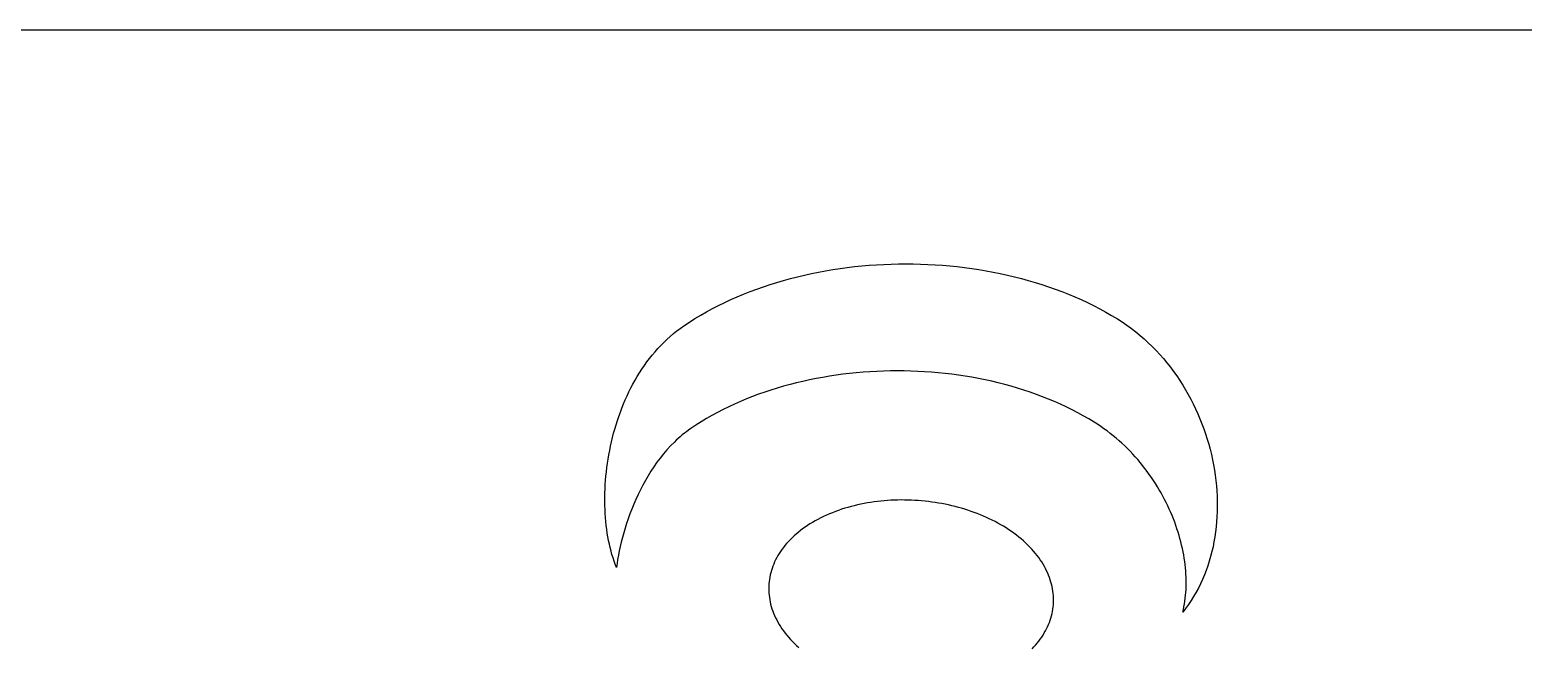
# Model space of a CAD drawing. Extents: x 2.6 to 83.9, y 63.6 to 86.7.
# Drawn here: x 27.87 to 36.74, y 82.98 to 86.65 of the extents above; entities that cross this region are included whole.
import ezdxf

# ---------------------------------------------------------------- set-up
doc = ezdxf.new("R2010")
doc.units = 0
doc.layers.add('IMPORT_-_LAMP', color=18, linetype='CONTINUOUS')

msp = doc.modelspace()

# ---------------------------------------------------------------- linework, layer by layer
at = {"layer": 'IMPORT_-_LAMP'}
for points in [[(22.8671, 75.651), (22.8671, 76.119), (2.6171, 76.119), (2.617, 78.951), (2.617, 83.351), (2.617, 86.183), (22.867, 86.183), (22.867, 86.651), (43.117, 86.651), (43.117, 86.183), (63.3669, 86.183), (63.3669, 86.651), (83.6169, 86.651), (83.617, 75.651), (63.367, 75.651), (63.367, 76.119), (43.1169, 76.119), (43.1169, 75.651)], [(34.7151, 83.1921), (34.719, 83.2081), (34.7225, 83.2244), (34.7256, 83.241), (34.7283, 83.2577), (34.7306, 83.2748), (34.7325, 83.292), (34.7339, 83.3095), (34.735, 83.3271), (34.7357, 83.345), (34.736, 83.363), (34.7359, 83.3812), (34.7354, 83.3995), (34.7346, 83.4181), (34.7333, 83.4367), (34.7316, 83.4555), (34.7295, 83.4744), (34.7271, 83.4934), (34.7242, 83.5125), (34.721, 83.5317), (34.7174, 83.551), (34.7134, 83.5703), (34.709, 83.5897), (34.7042, 83.6092), (34.6991, 83.6287), (34.6935, 83.6482), (34.6876, 83.6677), (34.6813, 83.6873), (34.6746, 83.7068), (34.6676, 83.7263), (34.6601, 83.7458), (34.6523, 83.7653), (34.6441, 83.7847), (34.6356, 83.8041), (34.6266, 83.8233), (34.6173, 83.8426), (34.6076, 83.8617), (34.5976, 83.8807), (34.5871, 83.8997), (34.5764, 83.9185), (34.5652, 83.9371), (34.5537, 83.9557), (34.5418, 83.9741), (34.5295, 83.9923), (34.5169, 84.0104), (34.5039, 84.0283), (34.4906, 84.046), (34.4769, 84.0635), (34.4628, 84.0807), (34.4484, 84.0978), (34.4336, 84.1146), (34.4185, 84.1312), (34.403, 84.1476), (34.3872, 84.1636), (34.371, 84.1795), (34.3544, 84.195), (34.3375, 84.2102), (34.3203, 84.2251), (34.3027, 84.2398), (34.2847, 84.254), (34.2664, 84.268), (34.2478, 84.2816), (34.2288, 84.2949), (34.2094, 84.3078), (34.1898, 84.3203), (34.1577, 84.3397), (34.1251, 84.3584), (34.092, 84.3765), (34.0583, 84.394), (34.0241, 84.4109), (33.9895, 84.4271), (33.9544, 84.4426), (33.9188, 84.4575), (33.8828, 84.4718), (33.8464, 84.4855), (33.8096, 84.4985), (33.7725, 84.5108), (33.7349, 84.5226), (33.6971, 84.5337), (33.6589, 84.5441), (33.6205, 84.5539), (33.5817, 84.5631), (33.5427, 84.5716), (33.5035, 84.5796), (33.464, 84.5868), (33.4244, 84.5935), (33.3845, 84.5995), (33.3445, 84.6048), (33.3043, 84.6096), (33.2641, 84.6137), (33.2237, 84.6171), (33.1832, 84.62), (33.1426, 84.6222), (33.102, 84.6237), (33.0614, 84.6247), (33.0207, 84.625), (32.9801, 84.6247), (32.9395, 84.6237), (32.8989, 84.6221), (32.8584, 84.6199), (32.8179, 84.617), (32.7776, 84.6135), (32.7374, 84.6094), (32.6973, 84.6047), (32.6574, 84.5993), (32.6176, 84.5933), (32.578, 84.5867), (32.5387, 84.5794), (32.4996, 84.5715), (32.4607, 84.563), (32.4221, 84.5539), (32.3838, 84.5441), (32.3458, 84.5337), (32.3081, 84.5227), (32.2707, 84.511), (32.2337, 84.4988), (32.1971, 84.4859), (32.161, 84.4723), (32.1252, 84.4582), (32.0898, 84.4434), (32.0549, 84.428), (32.0205, 84.412), (31.9866, 84.3953), (31.9532, 84.378), (31.9203, 84.3601), (31.888, 84.3416), (31.8563, 84.3225), (31.8251, 84.3027), (31.7945, 84.2823), (31.7816, 84.2733), (31.7689, 84.2639), (31.7565, 84.2543), (31.7442, 84.2444), (31.7321, 84.2343), (31.7203, 84.2239), (31.7086, 84.2132), (31.6972, 84.2023), (31.6749, 84.1799), (31.6535, 84.1565), (31.6328, 84.1324), (31.6129, 84.1075), (31.5938, 84.082), (31.5755, 84.0559), (31.558, 84.0292), (31.5412, 84.002), (31.5252, 83.9744), (31.5099, 83.9465), (31.4954, 83.9183), (31.4816, 83.8899), (31.4685, 83.8613), (31.4561, 83.8327), (31.4444, 83.804), (31.4335, 83.7754), (31.4232, 83.7468), (31.4136, 83.7184), (31.4047, 83.6903), (31.3964, 83.6625), (31.3888, 83.635), (31.3819, 83.6079), (31.3756, 83.5813), (31.3699, 83.5553), (31.3649, 83.5299), (31.3605, 83.5052), (31.3567, 83.4813), (31.3535, 83.4581), (31.3535, 83.4581), (31.3463, 83.4764), (31.3395, 83.4953), (31.333, 83.5146), (31.327, 83.5344), (31.3214, 83.5546), (31.3161, 83.5753), (31.3112, 83.5963), (31.3068, 83.6178), (31.3027, 83.6396), (31.2991, 83.6618), (31.2958, 83.6844), (31.293, 83.7072), (31.2905, 83.7304), (31.2885, 83.7538), (31.2869, 83.7775), (31.2857, 83.8014), (31.2849, 83.8256), (31.2845, 83.85), (31.2845, 83.8746), (31.285, 83.8993), (31.2859, 83.9243), (31.2872, 83.9493), (31.2889, 83.9745), (31.2911, 83.9998), (31.2937, 84.0252), (31.2967, 84.0506), (31.3002, 84.0761), (31.3041, 84.1016), (31.3085, 84.1272), (31.3133, 84.1527), (31.3185, 84.1782), (31.3242, 84.2037), (31.3303, 84.2292), (31.3369, 84.2545), (31.3439, 84.2798), (31.3514, 84.3049), (31.3593, 84.33), (31.3677, 84.3549), (31.3766, 84.3796), (31.3859, 84.4041), (31.3957, 84.4285), (31.4059, 84.4526), (31.4166, 84.4765), (31.4278, 84.5001), (31.4395, 84.5235), (31.4516, 84.5466), (31.4642, 84.5694), (31.4773, 84.5919), (31.4909, 84.614), (31.5049, 84.6357), (31.5194, 84.6571), (31.5345, 84.6781), (31.55, 84.6987), (31.566, 84.7188), (31.5824, 84.7385), (31.5994, 84.7577), (31.6169, 84.7765), (31.6349, 84.7947), (31.6534, 84.8125), (31.6723, 84.8297), (31.6918, 84.8463), (31.7118, 84.8624), (31.7323, 84.8778), (31.7533, 84.8927), (31.7862, 84.9146), (31.8197, 84.9359), (31.8538, 84.9564), (31.8886, 84.9763), (31.9239, 84.9956), (31.9598, 85.0142), (31.9963, 85.032), (32.0333, 85.0493), (32.0708, 85.0658), (32.1087, 85.0817), (32.1472, 85.0969), (32.1861, 85.1115), (32.2255, 85.1253), (32.2652, 85.1385), (32.3053, 85.1511), (32.3459, 85.1629), (32.3867, 85.1741), (32.4279, 85.1846), (32.4694, 85.1944), (32.5112, 85.2036), (32.5532, 85.2121), (32.5955, 85.2199), (32.6381, 85.227), (32.6808, 85.2334), (32.7237, 85.2392), (32.7668, 85.2443), (32.81, 85.2487), (32.8534, 85.2525), (32.8968, 85.2555), (32.9404, 85.2579), (32.984, 85.2596), (33.0277, 85.2607), (33.0714, 85.261), (33.1151, 85.2607), (33.1587, 85.2597), (33.2024, 85.258), (33.246, 85.2556), (33.2895, 85.2526), (33.3329, 85.2489), (33.3762, 85.2445), (33.4193, 85.2394), (33.4624, 85.2336), (33.5052, 85.2271), (33.5478, 85.22), (33.5902, 85.2122), (33.6324, 85.2037), (33.6743, 85.1945), (33.716, 85.1846), (33.7573, 85.1741), (33.7983, 85.1629), (33.839, 85.1509), (33.8793, 85.1383), (33.9193, 85.125), (33.9588, 85.1111), (33.998, 85.0964), (34.0366, 85.081), (34.0749, 85.065), (34.1126, 85.0483), (34.1499, 85.0309), (34.1866, 85.0128), (34.2228, 84.994), (34.2584, 84.9745), (34.2935, 84.9544), (34.3279, 84.9335), (34.356, 84.9155), (34.3835, 84.8967), (34.4104, 84.8772), (34.4365, 84.857), (34.462, 84.8361), (34.4869, 84.8146), (34.511, 84.7924), (34.5345, 84.7697), (34.5574, 84.7464), (34.5795, 84.7225), (34.601, 84.698), (34.6218, 84.673), (34.642, 84.6476), (34.6614, 84.6216), (34.6802, 84.5952), (34.6983, 84.5684), (34.7157, 84.5412), (34.7324, 84.5135), (34.7484, 84.4855), (34.7637, 84.4572), (34.7783, 84.4285), (34.7922, 84.3995), (34.8054, 84.3702), (34.8179, 84.3407), (34.8297, 84.3109), (34.8408, 84.2809), (34.8512, 84.2508), (34.8608, 84.2204), (34.8698, 84.1899), (34.878, 84.1592), (34.8855, 84.1285), (34.8923, 84.0976), (34.8984, 84.0667), (34.9037, 84.0357), (34.9084, 84.0047), (34.9122, 83.9737), (34.9154, 83.9428), (34.9178, 83.9118), (34.9195, 83.881), (34.9204, 83.8502), (34.9206, 83.8195), (34.9201, 83.7889), (34.9188, 83.7585), (34.9167, 83.7283), (34.9139, 83.6982), (34.9104, 83.6684), (34.906, 83.6388), (34.901, 83.6094), (34.8952, 83.5803), (34.8886, 83.5516), (34.8812, 83.5231), (34.8731, 83.495), (34.8642, 83.4672), (34.8546, 83.4399), (34.8441, 83.4129), (34.8329, 83.3864), (34.8209, 83.3603), (34.8082, 83.3347), (34.7946, 83.3096), (34.7803, 83.285), (34.7652, 83.2609), (34.7492, 83.2374), (34.7325, 83.2144), (34.7151, 83.1921), (34.719, 83.2081), (34.7225, 83.2244), (34.7256, 83.241), (34.7283, 83.2577), (34.7306, 83.2748), (34.7325, 83.292), (34.7339, 83.3095), (34.735, 83.3271), (34.7357, 83.345), (34.736, 83.363), (34.7359, 83.3812), (34.7354, 83.3995), (34.7346, 83.4181), (34.7333, 83.4367), (34.7316, 83.4555), (34.7295, 83.4744), (34.7271, 83.4934), (34.7242, 83.5125), (34.721, 83.5317), (34.7174, 83.551), (34.7134, 83.5703), (34.709, 83.5897), (34.7042, 83.6092), (34.6991, 83.6287), (34.6935, 83.6482), (34.6876, 83.6677), (34.6813, 83.6873), (34.6746, 83.7068), (34.6676, 83.7263), (34.6601, 83.7458), (34.6523, 83.7653), (34.6441, 83.7847), (34.6356, 83.8041), (34.6266, 83.8233), (34.6173, 83.8426), (34.6076, 83.8617), (34.5976, 83.8807), (34.5871, 83.8997), (34.5764, 83.9185), (34.5652, 83.9371), (34.5537, 83.9557), (34.5418, 83.9741), (34.5295, 83.9923), (34.5169, 84.0104), (34.5039, 84.0283), (34.4906, 84.046), (34.4769, 84.0635), (34.4628, 84.0807), (34.4484, 84.0978), (34.4336, 84.1146), (34.4185, 84.1312), (34.403, 84.1476), (34.3872, 84.1636), (34.371, 84.1795), (34.3544, 84.195), (34.3375, 84.2102), (34.3203, 84.2251), (34.3027, 84.2398), (34.2847, 84.254), (34.2664, 84.268), (34.2478, 84.2816), (34.2288, 84.2949), (34.2094, 84.3078), (34.1898, 84.3203), (34.1577, 84.3397), (34.1251, 84.3584), (34.092, 84.3765), (34.0583, 84.394), (34.0241, 84.4109), (33.9895, 84.4271), (33.9544, 84.4426), (33.9188, 84.4575), (33.8828, 84.4718), (33.8464, 84.4855), (33.8096, 84.4985), (33.7725, 84.5108), (33.7349, 84.5226), (33.6971, 84.5337), (33.6589, 84.5441), (33.6205, 84.5539), (33.5817, 84.5631), (33.5427, 84.5716), (33.5035, 84.5796), (33.464, 84.5868), (33.4244, 84.5935), (33.3845, 84.5995), (33.3445, 84.6048), (33.3043, 84.6096), (33.2641, 84.6137), (33.2237, 84.6171), (33.1832, 84.62), (33.1426, 84.6222), (33.102, 84.6237), (33.0614, 84.6247), (33.0207, 84.625), (32.9801, 84.6247), (32.9395, 84.6237), (32.8989, 84.6221), (32.8584, 84.6199), (32.8179, 84.617), (32.7776, 84.6135), (32.7374, 84.6094), (32.6973, 84.6047), (32.6574, 84.5993), (32.6176, 84.5933), (32.578, 84.5867), (32.5387, 84.5794), (32.4996, 84.5715), (32.4607, 84.563), (32.4221, 84.5539), (32.3838, 84.5441), (32.3458, 84.5337), (32.3081, 84.5227), (32.2707, 84.511), (32.2337, 84.4988), (32.1971, 84.4859), (32.161, 84.4723), (32.1252, 84.4582), (32.0898, 84.4434), (32.0549, 84.428), (32.0205, 84.412), (31.9866, 84.3953), (31.9532, 84.378), (31.9203, 84.3601), (31.888, 84.3416), (31.8563, 84.3225), (31.8251, 84.3027), (31.7945, 84.2823), (31.7816, 84.2733), (31.7689, 84.2639), (31.7565, 84.2543), (31.7442, 84.2444), (31.7321, 84.2343), (31.7203, 84.2239), (31.7086, 84.2132), (31.6972, 84.2023), (31.6749, 84.1799), (31.6535, 84.1565), (31.6328, 84.1324), (31.6129, 84.1075), (31.5938, 84.082), (31.5755, 84.0559), (31.558, 84.0292), (31.5412, 84.002), (31.5252, 83.9744), (31.5099, 83.9465), (31.4954, 83.9183), (31.4816, 83.8899), (31.4685, 83.8613), (31.4561, 83.8327), (31.4444, 83.804), (31.4335, 83.7754), (31.4232, 83.7468), (31.4136, 83.7184), (31.4047, 83.6903), (31.3964, 83.6625), (31.3888, 83.635), (31.3819, 83.6079), (31.3756, 83.5813), (31.3699, 83.5553), (31.3649, 83.5299), (31.3605, 83.5052), (31.3567, 83.4813), (31.3535, 83.4581), (31.3535, 83.4581), (31.3463, 83.4764), (31.3395, 83.4953), (31.333, 83.5146), (31.327, 83.5344), (31.3214, 83.5546), (31.3161, 83.5753), (31.3112, 83.5963), (31.3068, 83.6178), (31.3027, 83.6396), (31.2991, 83.6618), (31.2958, 83.6844), (31.293, 83.7072), (31.2905, 83.7304), (31.2885, 83.7538), (31.2869, 83.7775), (31.2857, 83.8014), (31.2849, 83.8256), (31.2845, 83.85), (31.2845, 83.8746), (31.285, 83.8993), (31.2859, 83.9243), (31.2872, 83.9493), (31.2889, 83.9745), (31.2911, 83.9998), (31.2937, 84.0252), (31.2967, 84.0506), (31.3002, 84.0761), (31.3041, 84.1016), (31.3085, 84.1272), (31.3133, 84.1527), (31.3185, 84.1782), (31.3242, 84.2037), (31.3303, 84.2292), (31.3369, 84.2545), (31.3439, 84.2798), (31.3514, 84.3049), (31.3593, 84.33), (31.3677, 84.3549), (31.3766, 84.3796), (31.3859, 84.4041), (31.3957, 84.4285), (31.4059, 84.4526), (31.4166, 84.4765), (31.4278, 84.5001), (31.4395, 84.5235), (31.4516, 84.5466), (31.4642, 84.5694), (31.4773, 84.5919), (31.4909, 84.614), (31.5049, 84.6357), (31.5194, 84.6571), (31.5345, 84.6781), (31.55, 84.6987), (31.566, 84.7188), (31.5824, 84.7385), (31.5994, 84.7577), (31.6169, 84.7765), (31.6349, 84.7947), (31.6534, 84.8125), (31.6723, 84.8297), (31.6918, 84.8463), (31.7118, 84.8624), (31.7323, 84.8778), (31.7533, 84.8927), (31.7862, 84.9146), (31.8197, 84.9359), (31.8538, 84.9564), (31.8886, 84.9763), (31.9239, 84.9956), (31.9598, 85.0142), (31.9963, 85.032), (32.0333, 85.0493), (32.0708, 85.0658), (32.1087, 85.0817), (32.1472, 85.0969), (32.1861, 85.1115), (32.2255, 85.1253), (32.2652, 85.1385), (32.3053, 85.1511), (32.3459, 85.1629), (32.3867, 85.1741), (32.4279, 85.1846), (32.4694, 85.1944), (32.5112, 85.2036), (32.5532, 85.2121), (32.5955, 85.2199), (32.6381, 85.227), (32.6808, 85.2334), (32.7237, 85.2392), (32.7668, 85.2443), (32.81, 85.2487), (32.8534, 85.2525), (32.8968, 85.2555), (32.9404, 85.2579), (32.984, 85.2596), (33.0277, 85.2607), (33.0714, 85.261), (33.1151, 85.2607), (33.1587, 85.2597), (33.2024, 85.258), (33.246, 85.2556), (33.2895, 85.2526), (33.3329, 85.2489), (33.3762, 85.2445), (33.4193, 85.2394), (33.4624, 85.2336), (33.5052, 85.2271), (33.5478, 85.22), (33.5902, 85.2122), (33.6324, 85.2037), (33.6743, 85.1945), (33.716, 85.1846), (33.7573, 85.1741), (33.7983, 85.1629), (33.839, 85.1509), (33.8793, 85.1383), (33.9193, 85.125), (33.9588, 85.1111), (33.998, 85.0964), (34.0366, 85.081), (34.0749, 85.065), (34.1126, 85.0483), (34.1499, 85.0309), (34.1866, 85.0128), (34.2228, 84.994), (34.2584, 84.9745), (34.2935, 84.9544), (34.3279, 84.9335), (34.356, 84.9155), (34.3835, 84.8967), (34.4104, 84.8772), (34.4365, 84.857), (34.462, 84.8361), (34.4869, 84.8146), (34.511, 84.7924), (34.5345, 84.7697), (34.5574, 84.7464), (34.5795, 84.7225), (34.601, 84.698), (34.6218, 84.673), (34.642, 84.6476), (34.6614, 84.6216), (34.6802, 84.5952), (34.6983, 84.5684), (34.7157, 84.5412), (34.7324, 84.5135), (34.7484, 84.4855), (34.7637, 84.4572), (34.7783, 84.4285), (34.7922, 84.3995), (34.8054, 84.3702), (34.8179, 84.3407), (34.8297, 84.3109), (34.8408, 84.2809), (34.8512, 84.2508), (34.8608, 84.2204), (34.8698, 84.1899), (34.878, 84.1592), (34.8855, 84.1285), (34.8923, 84.0976), (34.8984, 84.0667), (34.9037, 84.0357), (34.9084, 84.0047), (34.9122, 83.9737), (34.9154, 83.9428), (34.9178, 83.9118), (34.9195, 83.881), (34.9204, 83.8502), (34.9206, 83.8195), (34.9201, 83.7889), (34.9188, 83.7585), (34.9167, 83.7283), (34.9139, 83.6982), (34.9104, 83.6684), (34.906, 83.6388), (34.901, 83.6094), (34.8952, 83.5803), (34.8886, 83.5516), (34.8812, 83.5231), (34.8731, 83.495), (34.8642, 83.4672), (34.8546, 83.4399), (34.8441, 83.4129), (34.8329, 83.3864), (34.8209, 83.3603), (34.8082, 83.3347), (34.7946, 83.3096), (34.7803, 83.285), (34.7652, 83.2609), (34.7492, 83.2374), (34.7325, 83.2144)]]:
    msp.add_lwpolyline(points, close=True, dxfattribs=at)
msp.add_lwpolyline([(33.8208, 82.9737), (33.8316, 82.985), (33.8418, 82.9964), (33.8516, 83.008), (33.861, 83.0197), (33.8698, 83.0316), (33.8782, 83.0437), (33.8861, 83.0558), (33.8936, 83.0681), (33.9006, 83.0805), (33.9071, 83.093), (33.9131, 83.1056), (33.9187, 83.1183), (33.9238, 83.1311), (33.9284, 83.144), (33.9325, 83.157), (33.9362, 83.1701), (33.9394, 83.1832), (33.9421, 83.1964), (33.9443, 83.2096), (33.946, 83.2229), (33.9473, 83.2362), (33.9481, 83.2496), (33.9483, 83.263), (33.9481, 83.2764), (33.9475, 83.2899), (33.9463, 83.3034), (33.9446, 83.3168), (33.9425, 83.3303), (33.9399, 83.3438), (33.9367, 83.3572), (33.9331, 83.3707), (33.929, 83.3841), (33.9244, 83.3975), (33.9193, 83.4108), (33.9137, 83.4242), (33.9076, 83.4374), (33.901, 83.4506), (33.894, 83.4638), (33.8864, 83.4769), (33.8783, 83.4899), (33.8697, 83.5028), (33.8606, 83.5157), (33.8511, 83.5284), (33.841, 83.5411), (33.8304, 83.5537), (33.8193, 83.5661), (33.8077, 83.5784), (33.7955, 83.5907), (33.7829, 83.6027), (33.7698, 83.6147), (33.7562, 83.6265), (33.7421, 83.6381), (33.7277, 83.6494), (33.713, 83.6604), (33.6979, 83.6712), (33.6826, 83.6816), (33.6669, 83.6918), (33.651, 83.7017), (33.6347, 83.7112), (33.6182, 83.7205), (33.6015, 83.7295), (33.5845, 83.7382), (33.5672, 83.7466), (33.5497, 83.7547), (33.532, 83.7625), (33.5141, 83.77), (33.4959, 83.7772), (33.4776, 83.7841), (33.4591, 83.7907), (33.4404, 83.797), (33.4215, 83.803), (33.4025, 83.8087), (33.3833, 83.8141), (33.364, 83.8192), (33.3446, 83.824), (33.325, 83.8285), (33.3053, 83.8326), (33.2855, 83.8365), (33.2656, 83.84), (33.2457, 83.8432), (33.2256, 83.8461), (33.2055, 83.8487), (33.1854, 83.851), (33.1652, 83.853), (33.1449, 83.8546), (33.1246, 83.8559), (33.1043, 83.857), (33.084, 83.8576), (33.0637, 83.858), (33.0434, 83.8581), (33.0231, 83.8578), (33.0029, 83.8572), (32.9827, 83.8562), (32.9625, 83.855), (32.9424, 83.8534), (32.9224, 83.8515), (32.9024, 83.8493), (32.8825, 83.8467), (32.8627, 83.8438), (32.843, 83.8406), (32.8234, 83.837), (32.804, 83.8331), (32.7846, 83.8289), (32.7654, 83.8243), (32.7464, 83.8194), (32.7275, 83.8142), (32.7088, 83.8086), (32.6902, 83.8027), (32.6719, 83.7964), (32.6537, 83.7898), (32.6358, 83.7828), (32.618, 83.7755), (32.6005, 83.7679), (32.5832, 83.7599), (32.5662, 83.7516), (32.5495, 83.743), (32.5333, 83.7341), (32.5175, 83.725), (32.5022, 83.7157), (32.4873, 83.7061), (32.4729, 83.6964), (32.4589, 83.6864), (32.4454, 83.6762), (32.4324, 83.6658), (32.4198, 83.6552), (32.4077, 83.6445), (32.3961, 83.6335), (32.3849, 83.6224), (32.3741, 83.6111), (32.3639, 83.5997), (32.3541, 83.5881), (32.3447, 83.5764), (32.3359, 83.5645), (32.3275, 83.5524), (32.3196, 83.5403), (32.3121, 83.528), (32.3051, 83.5156), (32.2986, 83.5031), (32.2926, 83.4905), (32.287, 83.4778), (32.2819, 83.465), (32.2773, 83.4521), (32.2732, 83.4391), (32.2695, 83.426), (32.2663, 83.4129), (32.2636, 83.3997), (32.2614, 83.3865), (32.2597, 83.3732), (32.2584, 83.3599), (32.2577, 83.3465), (32.2574, 83.3331), (32.2576, 83.3196), (32.2582, 83.3062), (32.2594, 83.2927), (32.2611, 83.2793), (32.2632, 83.2658), (32.2658, 83.2523), (32.269, 83.2388), (32.2726, 83.2254), (32.2767, 83.212), (32.2813, 83.1986), (32.2864, 83.1852), (32.292, 83.1719), (32.2981, 83.1587), (32.3047, 83.1455), (32.3117, 83.1323), (32.3193, 83.1192), (32.3274, 83.1062), (32.336, 83.0933), (32.3451, 83.0804), (32.3546, 83.0677), (32.3647, 83.055), (32.3753, 83.0424), (32.3864, 83.03), (32.398, 83.0176), (32.4101, 83.0054), (32.4228, 82.9933), (32.4359, 82.9814)], dxfattribs=at)

doc.saveas('drawing.dxf')
